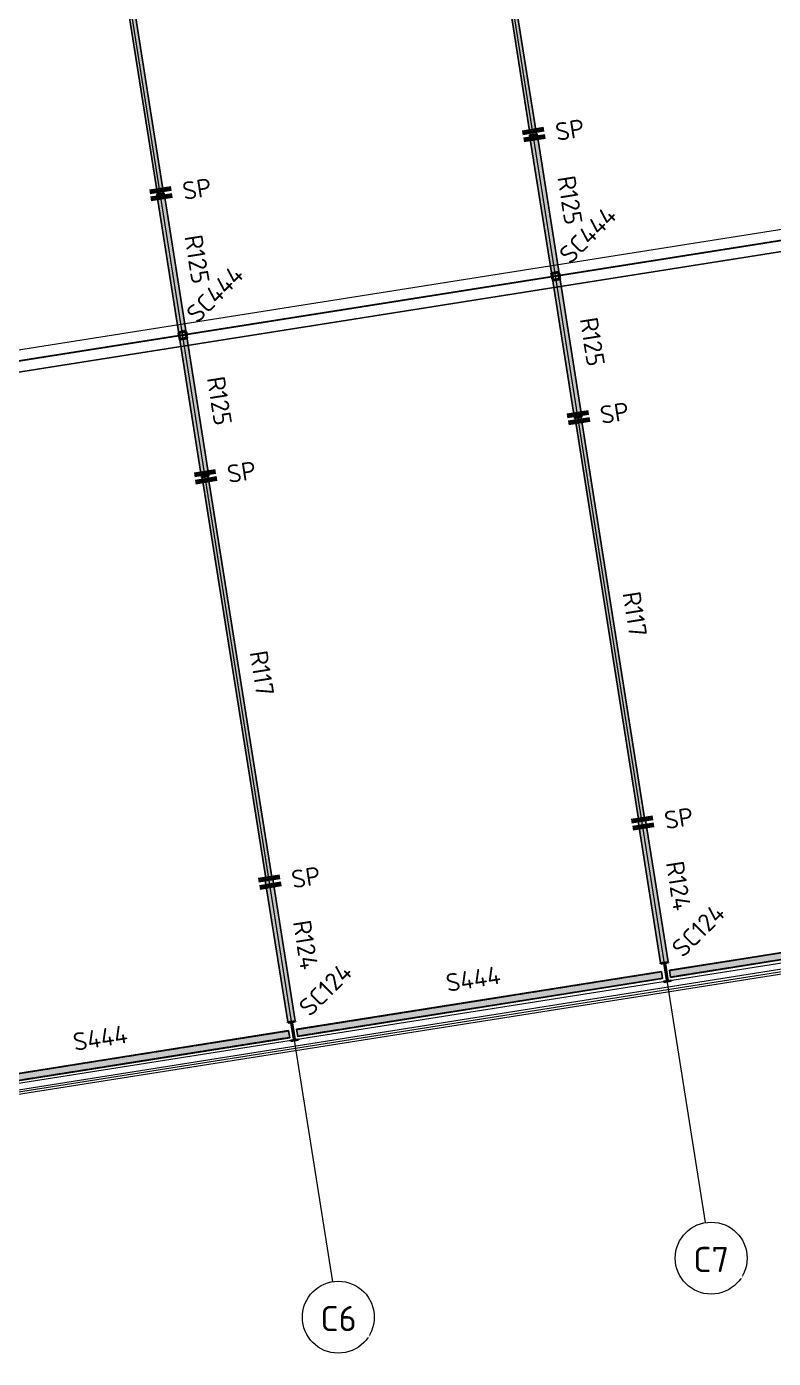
# Model space of a CAD drawing. Header units: millimetres. Extents: x 665 to 246729, y 5858 to 4056708.
# Drawn here: x 80552 to 101320, y 3998546 to 4035567 of the extents above; entities that cross this region are included whole.
import ezdxf

# ---------------------------------------------------------------- set-up
doc = ezdxf.new("R2010")
doc.units = ezdxf.units.MM
doc.linetypes.add('Dash', pattern=[7, 5, -2])
doc.linetypes.add('Hidden Half', pattern=[3, 2, -1])
for name, color, linetype, lineweight in [('A-270-M_ROOF', 132, 'Continuous', 13), ('S-280-A_COLUMN', 171, 'Continuous', 18), ('S-280-A_STRUCT_FRAME', 2, 'Continuous', 18), ('S-280-M_COLUMN', 52, 'Continuous', 13), ('S-280-M_STRUCT_FRAME', 12, 'Continuous', 13), ('S-280-MH_COLUMN', 52, 'Hidden Half', 13), ('Z-000-T_TEXT', 131, 'Continuous', 25), ('Z-030-M_GRID', 191, 'Continuous', 13), ('Z-033_T_GRIDREF', 31, 'Continuous', 13)]:
    doc.layers.add(name, color=color, linetype=linetype, lineweight=lineweight)
doc.styles.add('ISOCPEUR_2', font='isocpeur.ttf', dxfattribs={"height": 700})
doc.styles.add('ISOCPEUR_3', font='isocpeur.ttf', dxfattribs={"height": 500})

# ---------------------------------------------------------------- blocks, each defined once
blk = doc.blocks.new('Ridge Capping - Ridge Capping-1882401-S6_001 - UPPER ROOF FRAMING - PART 3')
at = {"layer": 'A-270-M_ROOF', "color": 253, "lineweight": 5}
for p, q in [((-2322602, 4019156), (-2233048, 4033309)), ((-2322601, 4019148), (-2233037, 4033303)), ((-2232990, 4033007), (-2322795, 4018815)), ((-2322722, 4018524), (-2232943, 4032712)), ((-2322607, 4018534), (-2232952, 4032702))]:
    blk.add_line(p, q, dxfattribs=at)
blk = doc.blocks.new('25021-APA-ZZ-ZZ-M3-AR-000001_V3_rvt-1-S6_001 - UPPER ROOF FRAMING - PART 3')
at = {"layer": 'A-270-M_ROOF', "color": 253, "lineweight": 5}
for p, q in [((-2229569, 4013444), (-2319688, 3999234)), ((-2229531, 4013207), (-2319649, 3998997)), ((-2229521, 4013143), (-2319639, 3998933)), ((-2319622, 3999249), (-2229894, 4013398))]:
    blk.add_line(p, q, dxfattribs=at)
blk.add_blockref('Ridge Capping - Ridge Capping-1882401-S6_001 - UPPER ROOF FRAMING - PART 3', (0, 0), dxfattribs=at)
blk = doc.blocks.new('NRP_Framing-Steel-SHS - S444 - 200x200x6_0SHS-3935516-S6_001 - UPPER ROOF FRAMING - PART 3')
at = {"layer": 'S-280-M_STRUCT_FRAME', "linetype": 'Dash', "lineweight": 25}
for p, q in [((5145, 94), (-5142, 94)), ((5145, -94), (-5142, -94))]:
    blk.add_line(p, q, dxfattribs=at)
blk = doc.blocks.new('NRP_Framing-Steel-SHS - S444 - 200x200x6_0SHS-3935530-S6_001 - UPPER ROOF FRAMING - PART 3')
at = {"layer": 'S-280-M_STRUCT_FRAME', "linetype": 'Dash', "lineweight": 25}
for p, q in [((5145, 94), (-5132, 94)), ((5145, -94), (-5132, -94))]:
    blk.add_line(p, q, dxfattribs=at)
blk = doc.blocks.new('Grid - NRP_Grid-Head-320187-S6_001 - UPPER ROOF FRAMING - PART 3')
at = {"layer": 'Z-033_T_GRIDREF'}
blk.add_circle((0, 0), 5, dxfattribs=at)
blk = doc.blocks.new('NRP_Splice _v3_ - NRP_Splice-3209833-S6_001 - UPPER ROOF FRAMING - PART 3')
at = {"layer": 'Z-000-T_TEXT', "lineweight": 70}
for p, q in [((-0.5, 1.5), (-0.5, -1.5)), ((-0.5, 1.5), (-0.5, -1.5)), ((0.5, 1.5), (0.5, -1.5)), ((0.5, -1.5), (0.5, 1.5))]:
    blk.add_line(p, q, dxfattribs=at)

msp = doc.modelspace()

# ---------------------------------------------------------------- hatches: boundary and pattern name
at = {"layer": 'S-280-M_STRUCT_FRAME', "lineweight": 5}
for points in [[(94558.8, 4032554), (94727.7, 4032580.7), (92953.8, 4043779.8), (92785, 4043753.1), (93041.3, 4042134.5)], [(84188.1, 4030911.4), (84357, 4030938.1), (82583.1, 4042137.2), (82414.2, 4042110.4)], [(95163.7, 4028613.6), (95370.1, 4028646.3), (94746.5, 4032583.3), (94540.1, 4032550.6)], [(94727.7, 4032580.7), (94692, 4032574.7), (94694.9, 4032575.1)], [(84792.9, 4026971), (84999.4, 4027003.7), (84375.8, 4030940.7), (84169.4, 4030908)], [(84357, 4030938.1), (84321.3, 4030932.1), (84324.2, 4030932.5)], [(95787.3, 4024676.5), (95993.7, 4024709.2), (95370.1, 4028646.3), (95163.7, 4028613.6), (95579.9, 4025985.4)], [(85416.5, 4023033.9), (85623, 4023066.6), (84999.4, 4027003.7), (84792.9, 4026971), (84949, 4025985.4)], [(95975, 4024705.9), (95806.1, 4024679.2), (97579.9, 4013480.1), (97748.8, 4013506.9)], [(95975, 4024705.9), (95950.8, 4024702.4), (95948.7, 4024702.1)], [(85604.2, 4023063.3), (85435.4, 4023036.6), (87209.2, 4011837.5), (87378.1, 4011864.2)], [(85604.2, 4023063.3), (85580.1, 4023059.8), (85578, 4023059.4)], [(97561, 4013478), (97579.8, 4013481), (97572.9, 4013524.2), (97554.1, 4013521.2), (97560.7, 4013480.1)], [(98184.9, 4009539.2), (98391.3, 4009571.9), (97767.6, 4013509.6), (97561.2, 4013476.9), (98137.8, 4009836.2)], [(97748.6, 4013507.8), (97767.4, 4013510.7), (97760.6, 4013553.9), (97741.8, 4013551), (97748.4, 4013509.6)], [(87190.3, 4011835.4), (87209, 4011838.4), (87202.2, 4011881.6), (87183.4, 4011878.6), (87189.9, 4011837.5)], [(87814.1, 4007896.6), (88020.6, 4007929.3), (87396.9, 4011867), (87190.4, 4011834.3), (87655.7, 4008896.9)], [(87377.9, 4011865.1), (87396.7, 4011868.1), (87389.9, 4011911.3), (87371.1, 4011908.3), (87377.6, 4011867)], [(98460.5, 4009138.1), (108620.8, 4010747.4), (108589.6, 4010944.9), (98429.2, 4009335.6)], [(88089.8, 4007495.4), (98240.3, 4009103.2), (98209, 4009300.7), (88058.5, 4007693)], [(77719.1, 4005852.8), (87869.5, 4007460.6), (87838.2, 4007658.1), (77687.8, 4006050.4)]]:
    msp.add_hatch(color=256, dxfattribs=at).paths.add_polyline_path(points)
at = {"layer": 'S-280-M_STRUCT_FRAME'}
for points in [[(95975, 4024705.9), (95974.9, 4024706.2), (95950.8, 4024702.4)], [(85604.2, 4023063.3), (85604.2, 4023063.6), (85580.1, 4023059.8)], [(97767.6, 4013509.6), (97767.4, 4013510.7), (97748.8, 4013506.8)], [(87396.9, 4011867), (87396.7, 4011868.1), (87378.1, 4011864.2)]]:
    msp.add_hatch(color=256, dxfattribs=at).paths.add_polyline_path(points)

# ---------------------------------------------------------------- linework, layer by layer
at = {"layer": 'S-280-M_COLUMN', "lineweight": 35}
for p, q in [((98186.4, 4009529.7), (98392.8, 4009562.4)), ((98188.4, 4009516.6), (98186.4, 4009529.7)), ((98273.1, 4009530), (98188.4, 4009516.6)), ((98363.2, 4009050.4), (98289.1, 4009518.4)), ((98298.6, 4009519.9), (98372.7, 4009051.9)), ((98394.9, 4009549.3), (98310.2, 4009535.9)), ((98392.8, 4009562.4), (98394.9, 4009549.3)), ((98266.9, 4009021), (98351.6, 4009034.4)), ((98475.4, 4009040.7), (98269, 4009008)), ((98388.7, 4009040.3), (98473.4, 4009053.7)), ((98473.4, 4009053.7), (98475.4, 4009040.7)), ((98269, 4009008), (98266.9, 4009021)), ((87815.6, 4007887.1), (88022.1, 4007919.8)), ((87817.7, 4007874), (87815.6, 4007887.1)), ((87902.4, 4007887.4), (87817.7, 4007874)), ((87992.5, 4007407.8), (87918.4, 4007875.8)), ((87927.9, 4007877.3), (88002, 4007409.3)), ((88024.1, 4007906.7), (87939.5, 4007893.3)), ((88022.1, 4007919.8), (88024.1, 4007906.7)), ((87896.2, 4007378.4), (87980.9, 4007391.8)), ((87898.3, 4007365.4), (87896.2, 4007378.4)), ((88104.7, 4007398.1), (87898.3, 4007365.4)), ((88018, 4007397.7), (88102.6, 4007411.1)), ((88102.6, 4007411.1), (88104.7, 4007398.1))]:
    msp.add_line(p, q, dxfattribs=at)
for centre, start, end in [((98275.3, 4009516.2), 9.00033, 99.00033), ((98312.4, 4009522.1), 99.00033, 189.00033), ((98349.4, 4009048.3), 279.00033, 9.00033), ((98386.5, 4009054.1), 189.00033, 279.00033), ((87904.5, 4007873.6), 9.00033, 99.00033), ((87941.7, 4007879.5), 99.00033, 189.00033), ((87978.7, 4007405.6), 279.00033, 9.00033), ((88015.8, 4007411.5), 189.00033, 279.00033)]:
    msp.add_arc(centre, 14, start, end, dxfattribs=at)
at = {"layer": 'S-280-M_STRUCT_FRAME', "lineweight": 25}
for p, q in [((94558.8, 4032554), (92785, 4043753.1)), ((94727.7, 4032580.7), (92953.8, 4043779.8)), ((84188.1, 4030911.4), (82414.2, 4042110.4)), ((84357, 4030938.1), (82583.1, 4042137.2)), ((94540.1, 4032550.6), (94746.5, 4032583.3)), ((95163.7, 4028613.6), (94540.1, 4032550.6)), ((94727.7, 4032580.7), (94558.8, 4032554)), ((95370.1, 4028646.3), (94746.5, 4032583.3)), ((84169.4, 4030908), (84375.8, 4030940.7)), ((84792.9, 4026971), (84169.4, 4030908)), ((84357, 4030938.1), (84188.1, 4030911.4)), ((84999.4, 4027003.7), (84375.8, 4030940.7)), ((95163.7, 4028613.6), (95370.1, 4028646.3)), ((95370.1, 4028646.3), (95163.7, 4028613.6)), ((95787.3, 4024676.5), (95163.7, 4028613.6)), ((95993.7, 4024709.2), (95370.1, 4028646.3)), ((84792.9, 4026971), (84999.4, 4027003.7)), ((84999.4, 4027003.7), (84792.9, 4026971)), ((85416.5, 4023033.9), (84792.9, 4026971)), ((85623, 4023066.6), (84999.4, 4027003.7)), ((95993.7, 4024709.2), (95787.3, 4024676.5)), ((95806.1, 4024679.2), (95975, 4024705.9)), ((97579.9, 4013480.1), (95806.1, 4024679.2)), ((97748.8, 4013506.9), (95975, 4024705.9)), ((85623, 4023066.6), (85416.5, 4023033.9)), ((85435.4, 4023036.6), (85604.2, 4023063.3)), ((87209.2, 4011837.5), (85435.4, 4023036.6)), ((87378.1, 4011864.2), (85604.2, 4023063.3)), ((97572.7, 4013525.3), (97554, 4013522.4)), ((97554, 4013522.4), (97554.1, 4013521.2)), ((97554.1, 4013521.2), (97572.9, 4013524.2)), ((97554.1, 4013521.2), (97561, 4013478)), ((97579.8, 4013481), (97561, 4013478)), ((97561, 4013478), (97561.2, 4013476.9)), ((97561.2, 4013476.9), (97767.6, 4013509.6)), ((98184.9, 4009539.2), (97561.2, 4013476.9)), ((97748.8, 4013506.9), (97579.9, 4013480.1)), ((97760.4, 4013555.1), (97741.6, 4013552.1)), ((97741.8, 4013551), (97760.6, 4013553.9)), ((97767.4, 4013510.7), (97748.6, 4013507.8)), ((97760.6, 4013553.9), (97760.4, 4013555.1)), ((97767.4, 4013510.7), (97760.6, 4013553.9)), ((97767.6, 4013509.6), (97767.4, 4013510.7)), ((98391.3, 4009571.9), (97767.6, 4013509.6)), ((87202, 4011882.7), (87183.2, 4011879.8)), ((87183.2, 4011879.8), (87183.4, 4011878.6)), ((87183.4, 4011878.6), (87202.2, 4011881.6)), ((87183.4, 4011878.6), (87190.3, 4011835.4)), ((87209, 4011838.4), (87190.3, 4011835.4)), ((87190.3, 4011835.4), (87190.4, 4011834.3)), ((87190.4, 4011834.3), (87396.9, 4011867)), ((87814.1, 4007896.6), (87190.4, 4011834.3)), ((87378.1, 4011864.2), (87209.2, 4011837.5)), ((87389.7, 4011912.4), (87370.9, 4011909.5)), ((87371.1, 4011908.3), (87389.9, 4011911.3)), ((87396.7, 4011868.1), (87377.9, 4011865.1)), ((87389.9, 4011911.3), (87389.7, 4011912.4)), ((87396.7, 4011868.1), (87389.9, 4011911.3)), ((87396.9, 4011867), (87396.7, 4011868.1)), ((88020.6, 4007929.3), (87396.9, 4011867)), ((108589.6, 4010944.9), (98429.2, 4009335.6)), ((98460.5, 4009138.1), (108620.8, 4010747.4)), ((98391.3, 4009571.9), (98184.9, 4009539.2)), ((98209, 4009300.7), (88058.5, 4007693)), ((88089.8, 4007495.4), (98240.3, 4009103.2)), ((98209, 4009300.7), (98240.3, 4009103.2)), ((98460.5, 4009138.1), (98429.2, 4009335.6)), ((88020.6, 4007929.3), (87814.1, 4007896.6)), ((87838.2, 4007658.1), (77687.8, 4006050.4)), ((87838.2, 4007658.1), (87869.5, 4007460.6)), ((88089.8, 4007495.4), (88058.5, 4007693)), ((77719.1, 4005852.8), (87869.5, 4007460.6))]:
    msp.add_line(p, q, dxfattribs=at)
at = {"layer": 'S-280-M_STRUCT_FRAME', "linetype": 'Dash', "lineweight": 25}
for p, q in [((94558.8, 4032554), (94558.9, 4032553)), ((94558.9, 4032553), (94639.8, 4032565.8)), ((94558.9, 4032553), (94563.5, 4032524.4)), ((94644.3, 4032537.2), (94563.5, 4032524.4)), ((94563.5, 4032524.4), (94563.6, 4032523.4)), ((94563.6, 4032523.4), (94732.5, 4032550.1)), ((94639.8, 4032565.8), (94644.3, 4032537.2)), ((94647, 4032566.9), (94727.8, 4032579.7)), ((94647, 4032566.9), (94647, 4032567)), ((94651.5, 4032538.3), (94647, 4032566.9)), ((94732.4, 4032551.1), (94651.5, 4032538.3)), ((94727.8, 4032579.7), (94727.7, 4032580.7)), ((94732.4, 4032551.1), (94727.8, 4032579.7)), ((94732.5, 4032550.1), (94732.4, 4032551.1)), ((84188.1, 4030911.4), (84188.2, 4030910.4)), ((84188.2, 4030910.4), (84269.1, 4030923.2)), ((84188.2, 4030910.4), (84192.8, 4030881.7)), ((84273.6, 4030894.5), (84192.8, 4030881.7)), ((84192.8, 4030881.7), (84192.9, 4030880.8)), ((84192.9, 4030880.8), (84361.8, 4030907.5)), ((84269.1, 4030923.2), (84273.6, 4030894.5)), ((84276.3, 4030924.3), (84357.1, 4030937.1)), ((84276.3, 4030924.3), (84276.3, 4030924.4)), ((84280.8, 4030895.7), (84276.3, 4030924.3)), ((84361.6, 4030908.5), (84280.8, 4030895.7)), ((84357.1, 4030937.1), (84357, 4030938.1)), ((84361.6, 4030908.5), (84357.1, 4030937.1)), ((84361.8, 4030907.5), (84361.6, 4030908.5)), ((95970.1, 4024736.5), (95801.2, 4024709.8)), ((95801.2, 4024709.8), (95801.4, 4024708.8)), ((95801.4, 4024708.8), (95882.2, 4024721.6)), ((95801.4, 4024708.8), (95805.9, 4024680.2)), ((95886.8, 4024693), (95805.9, 4024680.2)), ((95805.9, 4024680.2), (95806.1, 4024679.2)), ((95882.2, 4024721.6), (95886.8, 4024693)), ((95889.4, 4024722.7), (95970.3, 4024735.6)), ((95894, 4024694.1), (95889.4, 4024722.7)), ((95974.8, 4024706.9), (95894, 4024694.1)), ((95894, 4024694), (95894, 4024694.1)), ((95970.3, 4024735.6), (95970.1, 4024736.5)), ((95974.8, 4024707), (95970.3, 4024735.6)), ((95975, 4024705.9), (95974.8, 4024706.9)), ((85599.4, 4023093.9), (85430.5, 4023067.2)), ((85430.5, 4023067.2), (85430.7, 4023066.2)), ((85430.7, 4023066.2), (85511.5, 4023079)), ((85430.7, 4023066.2), (85435.2, 4023037.6)), ((85516, 4023050.4), (85435.2, 4023037.5)), ((85435.2, 4023037.5), (85435.4, 4023036.6)), ((85511.5, 4023079), (85516, 4023050.4)), ((85518.7, 4023080.1), (85599.6, 4023092.9)), ((85523.2, 4023051.5), (85518.7, 4023080.1)), ((85604.1, 4023064.3), (85523.2, 4023051.5)), ((85523.3, 4023051.4), (85523.2, 4023051.5)), ((85599.6, 4023092.9), (85599.4, 4023093.9)), ((85604.1, 4023064.3), (85599.6, 4023092.9)), ((85604.2, 4023063.3), (85604.1, 4023064.3)), ((97741.6, 4013552.1), (97572.8, 4013525.4)), ((97573, 4013524.2), (97652.6, 4013536.8)), ((97659.5, 4013493.6), (97579.8, 4013481)), ((97652.6, 4013536.8), (97659.5, 4013493.6)), ((97662.1, 4013538.3), (97741.8, 4013551)), ((97668.9, 4013495.1), (97662.1, 4013538.3)), ((97748.6, 4013507.8), (97668.9, 4013495.1)), ((97669, 4013495), (97668.9, 4013495.1)), ((87370.9, 4011909.5), (87202.1, 4011882.7)), ((87202.2, 4011881.6), (87281.9, 4011894.2)), ((87288.7, 4011851), (87209.1, 4011838.4)), ((87281.9, 4011894.2), (87288.7, 4011851)), ((87291.4, 4011895.7), (87371, 4011908.3)), ((87298.2, 4011852.5), (87291.4, 4011895.7)), ((87377.9, 4011865.1), (87298.2, 4011852.5)), ((87298.2, 4011852.4), (87298.2, 4011852.5))]:
    msp.add_line(p, q, dxfattribs=at)
at = {"layer": 'S-280-MH_COLUMN', "lineweight": 35}
for p, q in [((95152.4, 4028713.5), (95349.9, 4028744.8)), ((95183.7, 4028516), (95152.4, 4028713.5)), ((95344.9, 4028737.9), (95159.3, 4028708.5)), ((95159.3, 4028708.5), (95188.7, 4028522.8)), ((95374.3, 4028552.3), (95344.9, 4028737.9)), ((95349.9, 4028744.8), (95381.2, 4028547.3)), ((95381.2, 4028547.3), (95183.7, 4028516)), ((95188.7, 4028522.8), (95374.3, 4028552.3)), ((84781.7, 4027070.9), (84979.2, 4027102.2)), ((84813, 4026873.4), (84781.7, 4027070.9)), ((84974.2, 4027095.3), (84788.5, 4027065.9)), ((84788.5, 4027065.9), (84817.9, 4026880.2)), ((85010.5, 4026904.7), (84813, 4026873.4)), ((84817.9, 4026880.2), (85003.6, 4026909.6)), ((85003.6, 4026909.6), (84974.2, 4027095.3)), ((84979.2, 4027102.2), (85010.5, 4026904.7))]:
    msp.add_line(p, q, dxfattribs=at)
at = {"layer": 'Z-030-M_GRID'}
for p, q in [((99434.1, 4002320.2), (91481.1, 4052531.3)), ((89063.4, 4000677.6), (81110.4, 4050888.7)), ((31881.5, 4018590.3), (128512.9, 4033895.8))]:
    msp.add_line(p, q, dxfattribs=at)

# ---------------------------------------------------------------- block references
at = {"lineweight": 5}
msp.add_blockref('25021-APA-ZZ-ZZ-M3-AR-000001_V3_rvt-1-S6_001 - UPPER ROOF FRAMING - PART 3', (2355908.8, 0), dxfattribs=at)
at = {"layer": 'S-280-M_STRUCT_FRAME', "linetype": 'Dash', "lineweight": 25}
for name, p, rotation in [('NRP_Framing-Steel-SHS - S444 - 200x200x6_0SHS-3935516-S6_001 - UPPER ROOF FRAMING - PART 3', (103526.5, 4010041.7), 189.0003283882522), ('NRP_Framing-Steel-SHS - S444 - 200x200x6_0SHS-3935530-S6_001 - UPPER ROOF FRAMING - PART 3', (93155.8, 4008399.1), 189.0003283882522), ('NRP_Framing-Steel-SHS - S444 - 200x200x6_0SHS-3935530-S6_001 - UPPER ROOF FRAMING - PART 3', (82785.1, 4006756.5), 189.0003283882521)]:
    msp.add_blockref(name, p, dxfattribs=dict(at, rotation=rotation))
at = {"layer": 'Z-000-T_TEXT', "lineweight": 70, "xscale": 200, "yscale": 200, "zscale": 200, "rotation": 99.00032838819875}
for p in [(94657.8, 4032566.4), (84287, 4030923.7), (95899.2, 4024695.7), (85528.5, 4023053.1), (97687.4, 4013427.9), (87316.7, 4011785.3)]:
    msp.add_blockref('NRP_Splice _v3_ - NRP_Splice-3209833-S6_001 - UPPER ROOF FRAMING - PART 3', p, dxfattribs=at)
at = {"layer": 'Z-033_T_GRIDREF', "xscale": 199.9999999999999, "yscale": 199.9999999999999, "zscale": 199.9999999999999}
for p, rotation in [((99590.5, 4001332.5), 9.000328388145144), ((89219.8, 3999689.9), 9.000328388145796)]:
    msp.add_blockref('Grid - NRP_Grid-Head-320187-S6_001 - UPPER ROOF FRAMING - PART 3', p, dxfattribs=dict(at, rotation=rotation))

# ---------------------------------------------------------------- texts
at = {"layer": 'S-280-A_COLUMN', "lineweight": 13, "char_height": 500, "attachment_point": 1, "rotation": 45, "style": 'ISOCPEUR_3'}
for s, insert, width in [('SC444', (95317.3, 4029291.3), 2356.961), ('SC444', (84946.6, 4027648.7), 2356.961), ('SC124', (98447.1, 4010011.9), 2132.489), ('SC124', (88076.4, 4008369.2), 2132.489)]:
    msp.add_mtext(s, dxfattribs=dict(at, insert=insert, width=width))
at = {"layer": 'S-280-A_STRUCT_FRAME', "lineweight": 13, "char_height": 500, "attachment_point": 1, "style": 'ISOCPEUR_3'}
for s, insert, width, rotation in [('R125', (95802.6, 4031459.1), 1651.476, 279.00033), ('R125', (85431.9, 4029816.5), 1651.476, 279.00033), ('R125', (96426.2, 4027522), 1651.476, 279.00033), ('R125', (86055.5, 4025879.4), 1651.476, 279.00033), ('R117', (97614.5, 4019898.4), 1523.206, 279.00033), ('R117', (87243.8, 4018255.7), 1523.206, 279.00033), ('R124', (98820.7, 4012404.8), 1699.577, 279.00033), ('R124', (88449.9, 4010762.2), 1699.577, 279.00033), ('S444', (92178.8, 4009223.7), 1924.05, 9.00033), ('S444', (81808.1, 4007581), 1924.05, 9.00033)]:
    msp.add_mtext(s, dxfattribs=dict(at, insert=insert, width=width, rotation=rotation))
at = {"layer": 'Z-000-T_TEXT', "char_height": 500, "width": 962.025, "attachment_point": 1, "rotation": 9.00033, "style": 'ISOCPEUR_3'}
for insert in [(95222.7, 4032880.3), (84851.9, 4031237.7), (96464.1, 4025009.7), (86093.4, 4023367.1), (98252.3, 4013741.9), (87881.6, 4012099.3)]:
    msp.add_mtext('SP', dxfattribs=dict(at, insert=insert))

# ---------------------------------------------------------------- next in the draw order: texts
at = {"layer": 'Z-033_T_GRIDREF', "insert": (99093.9, 4001644.6), "char_height": 700, "width": 1186.497, "attachment_point": 1, "style": 'ISOCPEUR_2', "bg_fill": 3, "box_fill_scale": 1.25, "bg_fill_color": 256, "bg_fill_true_color": 13158600, "bg_fill_transparency": 0}
msp.add_mtext('C7', dxfattribs=at)

# ---------------------------------------------------------------- next in the draw order: linework, layer by layer
at = {"layer": 'Z-030-M_GRID'}
msp.add_line((36174.8, 3999021), (131641.7, 4014142), dxfattribs=at)

# ---------------------------------------------------------------- next in the draw order: texts
at = {"layer": 'Z-033_T_GRIDREF', "insert": (88723.1, 4000001.9), "char_height": 700, "width": 1186.497, "attachment_point": 1, "style": 'ISOCPEUR_2', "bg_fill": 3, "box_fill_scale": 1.25, "bg_fill_color": 256, "bg_fill_true_color": 13158600, "bg_fill_transparency": 0}
msp.add_mtext('C6', dxfattribs=at)

doc.saveas('drawing.dxf')
